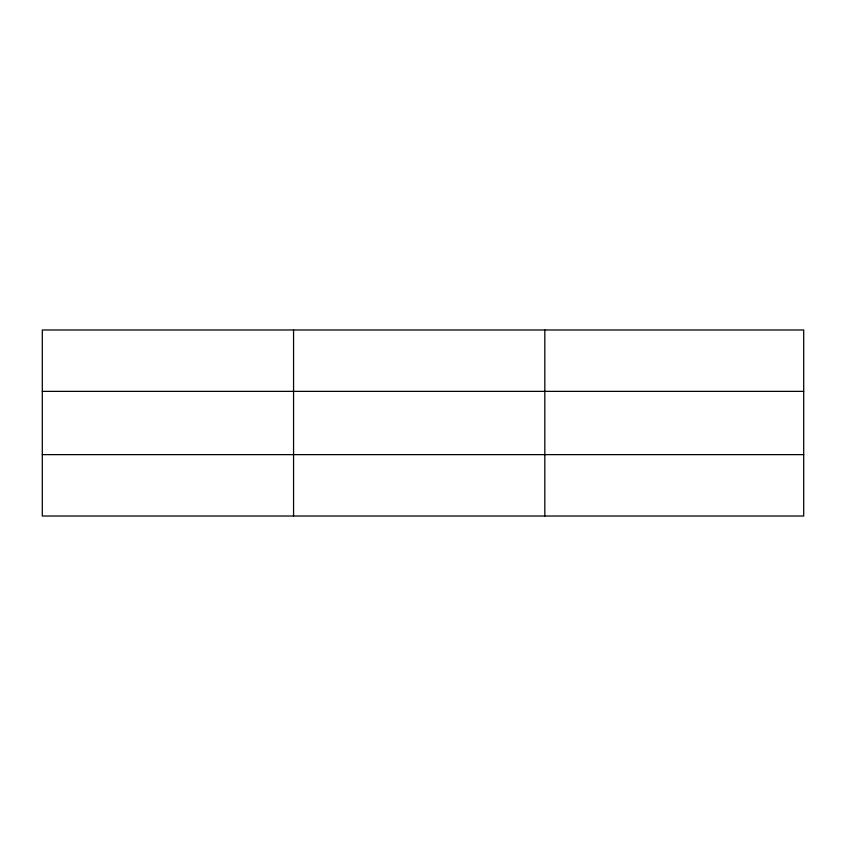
<?xml version="1.0" encoding="UTF-8"?>
<svg xmlns="http://www.w3.org/2000/svg" width="846" height="846" viewBox="0 0 846 846"><rect width="100%" height="100%" fill="white"/><g stroke="black" fill="none" stroke-linecap="round" stroke-linejoin="round"><path stroke-width="1.27" d="M293.562 329.982L293.562 516.018M544.824 329.982L544.824 516.018M803.7 454.63L803.7 516.018L42.3 516.018L42.3 329.982L803.7 329.982L803.7 454.63L42.3 454.63M42.3 391.37L803.7 391.37"/></g></svg>
